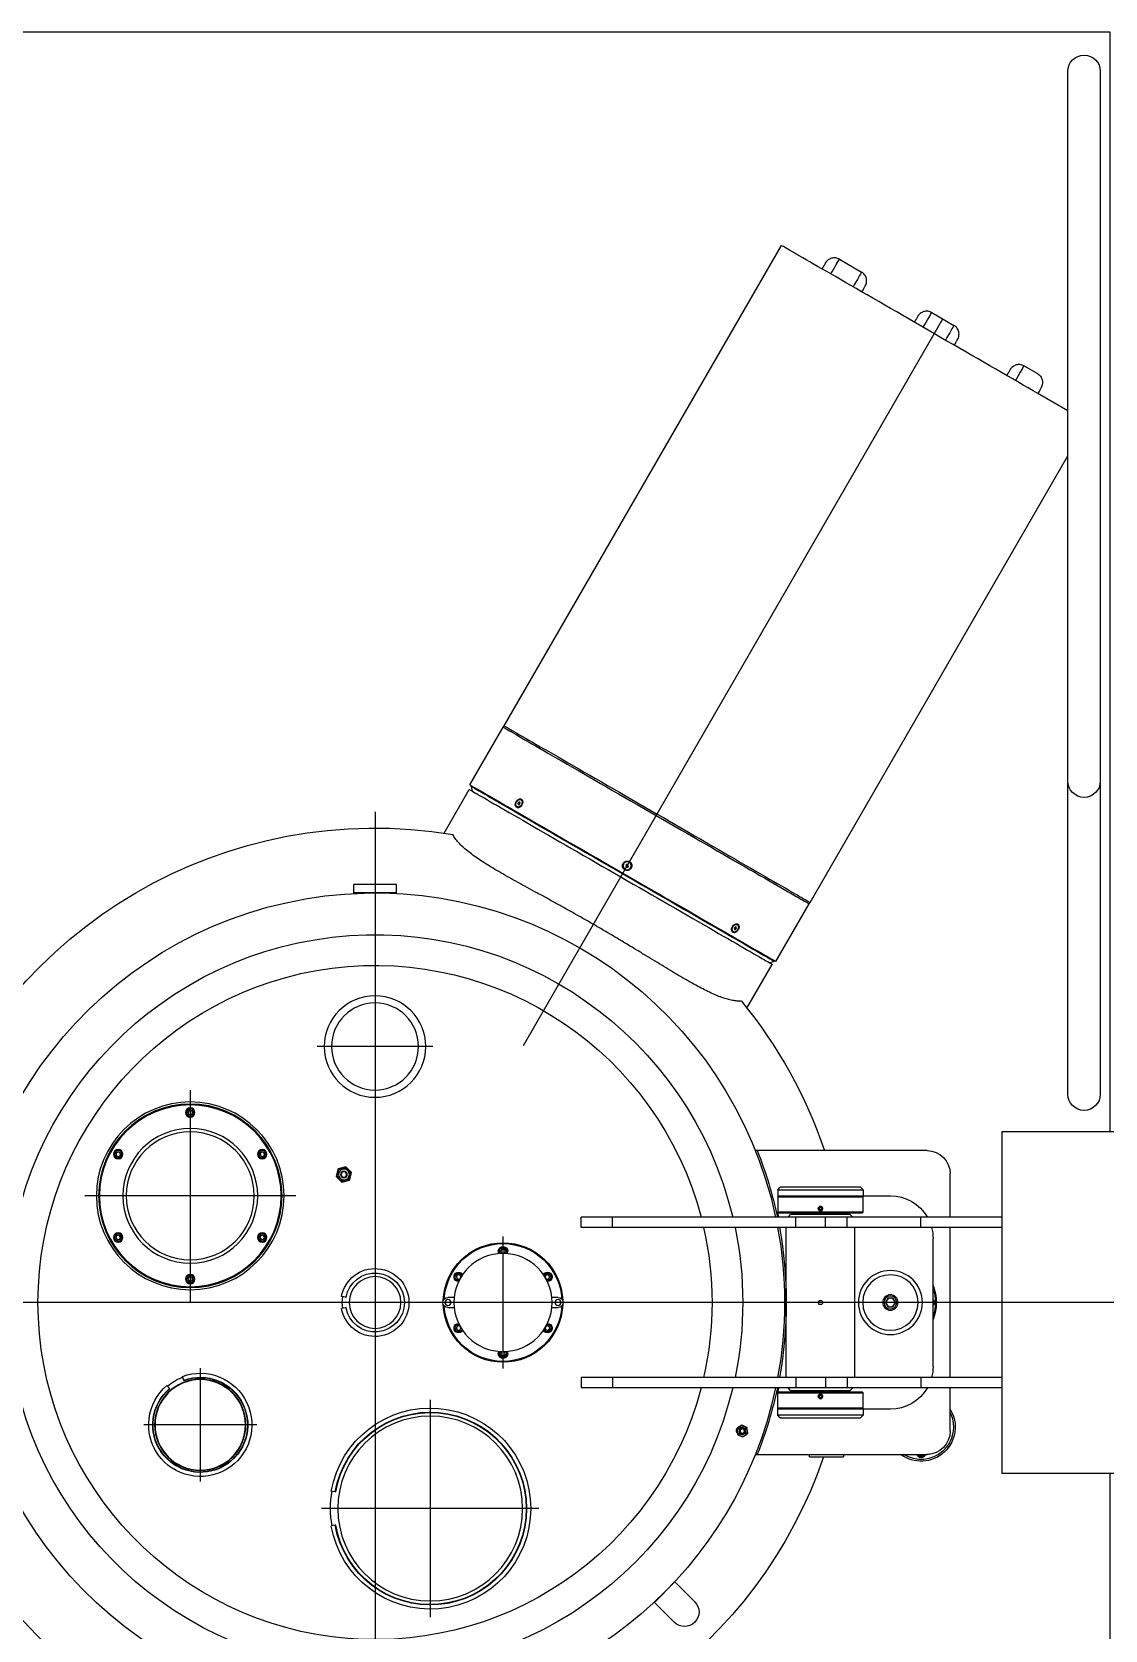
# Model space of a CAD drawing. Header units: millimetres. Extents: x -62354 to 129108, y -71259 to 35407.
# Drawn here: x -26298 to -25040, y 19206 to 21078 of the extents above; entities that cross this region are included whole.
import ezdxf

# ---------------------------------------------------------------- set-up
doc = ezdxf.new("R2010")
doc.units = ezdxf.units.MM
doc.header["$MEASUREMENT"] = 0
doc.layers.add('1st FL Layout xrf$0$CR-Machine', color=7, linetype='Continuous', transparency=0.5)

# ---------------------------------------------------------------- blocks, each defined once
blk = doc.blocks.new('1st FL Layout xrf$0$kjdfhkjhwiuer2343434243')
at = {"color": 253}
for p, q in [((-1489, 2254.5), (-1489, 710)), ((-1187.7, 1462.9), (-336.3, 1954.5)), ((-1730.5, 1481), (-1730.5, 1226.4)), ((-1566.4, 1439), (-1411.6, 1439)), ((-1603.2, 1353.7), (-1857.7, 1353.7)), ((-1189, 1356.9), (-1189, 1221.1)), ((-914, 1289), (-2617.9, 1289)), ((-1364, 1196.2), (-1364, 948.8)), ((-1632.4, 1150.5), (-1632.4, 1017.9)), ((-1566.1, 1084.2), (-1698.7, 1084.2)), ((-1240.3, 1072.5), (-1487.7, 1072.5))]:
    blk.add_line(p, q, dxfattribs=at)
for p, q in [((-1020.1, 1798.8), (-496.6, 2101)), ((-391.4, 2049.7), (-400.4, 2065.3)), ((-1589, 2023.5), (-1589, 1530.5)), ((-1577, 2023.5), (-1577, 1530.5)), ((-1401, 2023.5), (-1401, 1530.5)), ((-1389, 2023.5), (-1389, 1530.5)), ((-328.9, 1941.5), (-343.9, 1967.5)), ((-1640, 1963), (-1589, 1963)), ((-1577, 1963), (-1401, 1963)), ((-1489, 1963), (-1401, 1963.1)), ((-1389, 1963), (-1338, 1963)), ((-1668.5, 1930.3), (-1667, 1931.2)), ((-1668.5, 1927.5), (-1668.5, 1930.3)), ((-1667.2, 1931.1), (-1667, 1931.2)), ((-1667, 1734.8), (-1667, 1936)), ((-1667, 1892.9), (-1667, 1935.8)), ((-1667, 1935.8), (-1667, 1935.8)), ((-1564, 1943), (-1414, 1943)), ((-1311, 1936), (-1311, 1734.8)), ((-1667, 1926.6), (-1668.5, 1927.5)), ((-1667, 1926.6), (-1667.2, 1926.7)), ((-1577, 1928.8), (-1589, 1928.8)), ((-1401, 1928.8), (-1389, 1928.8)), ((-1614, 1893), (-1614, 1761)), ((-1364, 1761), (-1364, 1893)), ((-1311, 1893.1), (-1310.8, 1744.7)), ((-1621, 1861), (-1624, 1858)), ((-1624, 1764), (-1624, 1858)), ((-1614, 1861), (-1621, 1861)), ((-1621, 1861), (-1621, 1761)), ((-1614, 1860), (-1613, 1861)), ((-1613, 1861), (-1613, 1761)), ((-1613, 1861), (-1595, 1861)), ((-1595, 1761), (-1595, 1861)), ((-1595, 1861), (-1594, 1860)), ((-1594, 1860), (-1594, 1762)), ((-1384, 1860), (-1383, 1861)), ((-1384, 1762), (-1384, 1860)), ((-1383, 1861), (-1383, 1761)), ((-1383, 1861), (-1365, 1861)), ((-1365, 1761), (-1365, 1861)), ((-1365, 1861), (-1364, 1860)), ((-1357, 1861), (-1364, 1861)), ((-1354, 1858), (-1357, 1861)), ((-1357, 1761), (-1357, 1861)), ((-1354, 1858), (-1354, 1764)), ((-266.4, 1833.2), (-281.4, 1859.2)), ((-1667, 1838), (-1670, 1838)), ((-1670, 1798), (-1670, 1838)), ((-1593, 1841), (-1594, 1841)), ((-1592, 1840), (-1593, 1841)), ((-1593, 1781), (-1593, 1841)), ((-1589, 1849), (-1592, 1846)), ((-1592, 1776), (-1592, 1846)), ((-1577, 1842.2), (-1589, 1842.2)), ((-1401, 1851), (-1577, 1851)), ((-1401, 1842.2), (-1389, 1842.2)), ((-1386, 1846), (-1389, 1849)), ((-1386, 1846), (-1386, 1776)), ((-1385, 1841), (-1386, 1840)), ((-1384, 1841), (-1385, 1841)), ((-1385, 1841), (-1385, 1781)), ((-1577, 1816.8), (-1589, 1816.8)), ((-1401, 1816.8), (-1389, 1816.8)), ((-1670, 1798), (-1667, 1798)), ((-1599, 1812.7), (-1600.5, 1811.9)), ((-1600.5, 1811.9), (-1600.5, 1810.1)), ((-1600.5, 1810.1), (-1599, 1809.3)), ((-1597.5, 1811.9), (-1599, 1812.7)), ((-1599, 1809.3), (-1597.5, 1810.1)), ((-1597.5, 1810.1), (-1597.5, 1811.9)), ((-1379, 1812.7), (-1380.5, 1811.9)), ((-1380.5, 1811.9), (-1380.5, 1810.1)), ((-1380.5, 1810.1), (-1379, 1809.3)), ((-1377.5, 1811.9), (-1379, 1812.7)), ((-1379, 1809.3), (-1377.5, 1810.1)), ((-1377.5, 1810.1), (-1377.5, 1811.9)), ((-1021.8, 1797.8), (-1020.1, 1798.8)), ((-1594, 1781), (-1593, 1781)), ((-1593, 1781), (-1592, 1782)), ((-1577, 1782.1), (-1589, 1782.1)), ((-1401, 1782.1), (-1389, 1782.1)), ((-1386, 1782), (-1385, 1781)), ((-1385, 1781), (-1384, 1781)), ((-1089.3, 1758.8), (-1021.8, 1797.8)), ((-1624, 1764), (-1621, 1761)), ((-1621, 1761), (-1593, 1761)), ((-1614, 1762), (-1613, 1761)), ((-1595, 1761), (-1594, 1762)), ((-1589, 1761.9), (-1593, 1761)), ((-1592, 1776), (-1589, 1773)), ((-1577, 1771), (-1401, 1771)), ((-1389, 1773), (-1386, 1776)), ((-1385, 1761), (-1389, 1761.9)), ((-1357, 1761), (-1385, 1761)), ((-1384, 1762), (-1383, 1761)), ((-1365, 1761), (-1364, 1762)), ((-1357, 1761), (-1354, 1764)), ((-813.1, 1440.2), (-250.1, 1765.2)), ((-1310.8, 1744.7), (-1311, 1744.7)), ((-1143.9, 1724.9), (-1092.7, 1754.5)), ((-1090.7, 1751.1), (-1089.2, 1756.5)), ((-1089.2, 1756.5), (-1088.3, 1757)), ((-1136, 1718.6), (-1135.8, 1718.4)), ((-1054.4, 1708.9), (-1054.1, 1708.4)), ((-1051.8, 1711.6), (-1050.3, 1712.6)), ((-1051.8, 1710.3), (-1051.8, 1711.6)), ((-1051.1, 1710.4), (-1051.8, 1711.6)), ((-1050.4, 1709.9), (-1051.8, 1710.3)), ((-1051.1, 1710.4), (-1050.4, 1710.9)), ((-1051.1, 1710.1), (-1051.1, 1710.4)), ((-1050.4, 1710.9), (-1049.7, 1711.4)), ((-1049, 1710.9), (-1050.4, 1709.9)), ((-1050.3, 1712.6), (-1048.9, 1712.2)), ((-1049.7, 1711.4), (-1050.3, 1712.6)), ((-1049.7, 1711.4), (-1049, 1711.2)), ((-1048.9, 1712.2), (-1049, 1710.9)), ((-1049, 1711.2), (-1049, 1711.2)), ((-1046, 1713.1), (-1046.3, 1713.6)), ((-1816.4, 1640.4), (-1839.7, 1663.8)), ((-1863.8, 1639.7), (-1840.4, 1616.4)), ((-1840.4, 1616.4), (-1816.4, 1640.4)), ((-978.7, 1585.4), (-977.2, 1586.2)), ((-978.7, 1583.6), (-978.7, 1585.4)), ((-977.2, 1582.8), (-978.7, 1583.6)), ((-977.2, 1586.2), (-975.7, 1585.4)), ((-975.7, 1583.6), (-977.2, 1582.8)), ((-975.7, 1585.4), (-975.7, 1583.6)), ((-1577, 1567.5), (-1589, 1567.5)), ((-1401, 1567.5), (-1389, 1567.5)), ((-1577, 1530.5), (-1589, 1530.5)), ((-1401, 1530.5), (-1389, 1530.5)), ((-1495, 1496.2), (-1495, 1503.5)), ((-1483, 1503.5), (-1483, 1496.2)), ((-900.5, 1461), (-900.2, 1460.6)), ((-908.4, 1455.9), (-908.1, 1455.4)), ((-905.4, 1458.1), (-904, 1459.1)), ((-905.4, 1456.8), (-905.4, 1458.1)), ((-905.4, 1457.8), (-905.4, 1457.8)), ((-904.7, 1457.6), (-905.4, 1457.8)), ((-904, 1456.4), (-905.4, 1456.8)), ((-904, 1458.1), (-904.7, 1457.6)), ((-904.7, 1457.6), (-904, 1456.4)), ((-904, 1459.1), (-902.6, 1458.7)), ((-903.3, 1458.6), (-904, 1458.1)), ((-902.6, 1457.4), (-904, 1456.4)), ((-903.3, 1458.9), (-903.3, 1458.6)), ((-903.3, 1458.6), (-902.6, 1457.4)), ((-902.6, 1458.7), (-902.6, 1457.4)), ((-899.9, 1460.1), (-900.2, 1460.6)), ((-882.3, 1400.2), (-814.8, 1439.2)), ((-814.8, 1439.2), (-813.1, 1440.2)), ((-938.9, 1369.9), (-887.7, 1399.5)), ((-884.2, 1401.5), (-889.7, 1402.9)), ((-884.2, 1401.5), (-883.3, 1402)), ((-1495, 1374.5), (-1495, 1381.8)), ((-1493, 1381.6), (-1493, 1381.5)), ((-1485, 1381.5), (-1485, 1381.6)), ((-1483, 1381.8), (-1483, 1374.5)), ((-1009.7, 1314), (-999, 1314)), ((-1009, 1314), (-1009, 1264)), ((-999, 1314), (-999, 1264)), ((-1330.1, 1254.8), (-1332.5, 1245.9)), ((-1009.7, 1264), (-999, 1264)), ((-1341.5, 1243.6), (-1347.9, 1250.2)), ((-1332.5, 1245.9), (-1341.5, 1243.6)), ((-1341.5, 1243.6), (-1341.1, 1244.7)), ((-1341.1, 1244.7), (-1333.3, 1246.7)), ((-1333.3, 1246.7), (-1331.2, 1254.5)), ((-1333.3, 1246.7), (-1332.5, 1245.9))]:
    blk.add_line(p, q)
for points in [[(-1289, 2242.5), (-1289, 2023.5), (-1689, 2023.5), (-1689, 2242.5)], [(-1494, 1890.1), (-1494, 1895.9), (-1489, 1898.8), (-1484, 1895.9), (-1484, 1890.1), (-1489, 1887.2)], [(-1336.9, 1260.3), (-1331.2, 1254.5), (-1330.1, 1254.8), (-1336.5, 1261.4)], [(-1415.3, 1158.3), (-1412.8, 1159.8), (-1410.3, 1158.4), (-1410.2, 1155.5), (-1412.7, 1154), (-1415.2, 1155.4)], [(-1316.9, 1154.6), (-1318.1, 1157.2), (-1316.4, 1159.6), (-1313.6, 1159.3), (-1312.4, 1156.6), (-1314.1, 1154.3)], [(-1463.3, 1070.3), (-1464.3, 1073), (-1462.5, 1075.2), (-1459.7, 1074.7), (-1458.7, 1072), (-1460.5, 1069.8)], [(-1269.3, 1073.2), (-1267.2, 1075.3), (-1264.5, 1074.5), (-1263.7, 1071.7), (-1265.8, 1069.7), (-1268.5, 1070.5)], [(-1410.6, 986.2), (-1413.3, 985.2), (-1415.5, 987.1), (-1414.9, 989.9), (-1412.2, 990.9), (-1410, 989)], [(-1316.9, 985.7), (-1318.1, 988.3), (-1316.4, 990.7), (-1313.6, 990.4), (-1312.4, 987.8), (-1314.1, 985.4)]]:
    blk.add_lwpolyline(points, close=True)
for points in [[(-1689, 2150), (-2010, 2150), (-2010, 0), (0, 0), (0, 2150), (-1289, 2150)], [(-444, 2101), (-423.7, 2065.9), (-420.5, 2060.4), (-417.2, 2054.6), (-413.8, 2048.7), (-410.2, 2042.5), (-406.6, 2036.3), (-402.9, 2029.8), (-399.1, 2023.2), (-395.2, 2016.5), (-391.3, 2009.7), (-387.2, 2002.7), (-383.2, 1995.7), (-379, 1988.5), (-374.9, 1981.3), (-370.7, 1974), (-366.4, 1966.7), (-362.2, 1959.3), (-357.9, 1951.9), (-353.6, 1944.5), (-349.4, 1937.1), (-345.1, 1929.7), (-340.8, 1922.3), (-336.6, 1915), (-332.4, 1907.7), (-328.2, 1900.5), (-324.1, 1893.3), (-320, 1886.3), (-316, 1879.3), (-312.1, 1872.5), (-308.2, 1865.8), (-304.4, 1859.2), (-300.7, 1852.7), (-297, 1846.5), (-293.5, 1840.3), (-290.1, 1834.4), (-286.7, 1828.6), (-283.5, 1823.1), (-280.5, 1817.7), (-277.5, 1812.6), (-274.7, 1807.7), (-272, 1803), (-269.4, 1798.6), (-267, 1794.4), (-264.7, 1790.5), (-262.6, 1786.8), (-260.7, 1783.4), (-258.9, 1780.3), (-257.2, 1777.5), (-255.7, 1774.9), (-254.4, 1772.7), (-253.3, 1770.7), (-252.3, 1769), (-251.6, 1767.7), (-250.9, 1766.6), (-250.5, 1765.8), (-250.2, 1765.4), (-250.1, 1765.2)], [(-417, 2069.6), (-417.6, 2069.2), (-420.5, 2067.6), (-423.6, 2065.7)], [(-408.6, 2039.8), (-405.5, 2041.6), (-402.6, 2043.3), (-400, 2044.8), (-397.6, 2046.1), (-395.5, 2047.3), (-393.8, 2048.3), (-392.4, 2049.1), (-391.4, 2049.7)], [(-396, 2033.2), (-396.5, 2032.9), (-397.1, 2032.5), (-397.9, 2032.1), (-398.6, 2031.7), (-399.5, 2031.2), (-400.5, 2030.6), (-401.5, 2030), (-402.6, 2029.4)], [(-367.1, 1967.9), (-366, 1968.5), (-365, 1969.1), (-364, 1969.7), (-363.1, 1970.2), (-362.4, 1970.6), (-361.6, 1971.1), (-361, 1971.4), (-360.5, 1971.7)], [(-343.9, 1967.5), (-344.9, 1966.9), (-346.3, 1966.1), (-348, 1965.1), (-350.1, 1963.9), (-352.5, 1962.5), (-355.1, 1961), (-358, 1959.3), (-361.1, 1957.5)], [(-1389, 1963.1), (-1338.1, 1963.2), (-1338.1, 1963)], [(-1491, 1943), (-1490.3, 1943.3), (-1489, 1943.5)], [(-1489, 1943.5), (-1487.7, 1943.3), (-1487, 1943)], [(-346.1, 1931.5), (-343, 1933.3), (-340.1, 1935), (-337.5, 1936.5), (-335.1, 1937.9), (-333, 1939.1), (-331.3, 1940.1), (-329.9, 1940.9), (-328.9, 1941.5)], [(-333.5, 1925), (-334, 1924.7), (-334.6, 1924.3), (-335.4, 1923.9), (-336.1, 1923.4), (-337, 1922.9), (-338, 1922.4), (-339, 1921.8), (-340.1, 1921.1)], [(-304.6, 1859.6), (-303.5, 1860.3), (-302.5, 1860.9), (-301.5, 1861.4), (-300.6, 1861.9), (-299.9, 1862.4), (-299.1, 1862.8), (-298.5, 1863.2), (-298, 1863.5)], [(-281.4, 1859.2), (-282.4, 1858.6), (-283.8, 1857.8), (-285.5, 1856.8), (-287.6, 1855.6), (-290, 1854.3), (-292.6, 1852.7), (-295.5, 1851.1), (-298.6, 1849.2)], [(-283.6, 1823.3), (-280.5, 1825.1), (-277.6, 1826.7), (-275, 1828.3), (-272.6, 1829.6), (-270.5, 1830.8), (-268.8, 1831.8), (-267.4, 1832.6), (-266.4, 1833.2)], [(-271, 1816.7), (-271.5, 1816.4), (-272.1, 1816), (-272.9, 1815.6), (-273.6, 1815.2), (-274.5, 1814.7), (-275.5, 1814.1), (-276.5, 1813.5), (-277.6, 1812.9)], [(-813.1, 1440.2), (-813.1, 1440.4), (-813.4, 1440.8), (-813.9, 1441.6), (-814.5, 1442.7), (-815.3, 1444), (-816.2, 1445.7), (-817.4, 1447.7), (-818.7, 1449.9), (-820.1, 1452.5), (-821.8, 1455.3), (-823.6, 1458.4), (-825.5, 1461.8), (-827.6, 1465.5), (-829.9, 1469.4), (-832.3, 1473.6), (-834.9, 1478), (-837.6, 1482.7), (-840.4, 1487.6), (-843.4, 1492.7), (-846.5, 1498.1), (-849.7, 1503.6), (-853, 1509.4), (-856.4, 1515.3), (-859.9, 1521.5), (-863.6, 1527.7), (-867.3, 1534.2), (-871.1, 1540.8), (-875, 1547.5), (-878.9, 1554.3), (-883, 1561.3), (-887, 1568.3), (-891.1, 1575.5), (-895.3, 1582.7), (-899.5, 1590), (-903.8, 1597.3), (-908, 1604.7), (-912.3, 1612.1), (-916.6, 1619.5), (-920.8, 1626.9), (-925.1, 1634.3), (-929.4, 1641.7), (-933.6, 1649), (-937.8, 1656.3), (-942, 1663.5), (-946.1, 1670.7), (-950.2, 1677.7), (-954.2, 1684.7), (-958.1, 1691.5), (-962, 1698.2), (-965.8, 1704.8), (-969.5, 1711.3), (-973.2, 1717.5), (-976.7, 1723.7), (-980.1, 1729.6), (-983.4, 1735.4), (-986.7, 1740.9), (-989.7, 1746.3), (-992.7, 1751.4), (-995.5, 1756.3), (-998.2, 1761), (-1000.8, 1765.4), (-1003.2, 1769.6), (-1005.5, 1773.5), (-1007.6, 1777.2), (-1009.5, 1780.6), (-1011.3, 1783.7), (-1013, 1786.5), (-1014.4, 1789.1), (-1015.8, 1791.3), (-1016.9, 1793.3), (-1017.9, 1795), (-1018.6, 1796.3), (-1019.3, 1797.4), (-1019.7, 1798.2), (-1020, 1798.6), (-1020.1, 1798.8)], [(-814.8, 1439.2), (-814.9, 1439.4), (-815.1, 1439.8), (-815.6, 1440.6), (-816.2, 1441.7), (-817, 1443), (-818, 1444.7), (-819.1, 1446.7), (-820.4, 1448.9), (-821.9, 1451.5), (-823.5, 1454.3), (-825.3, 1457.4), (-827.3, 1460.8), (-829.4, 1464.5), (-831.6, 1468.4), (-834.1, 1472.6), (-836.6, 1477), (-839.3, 1481.7), (-842.1, 1486.6), (-845.1, 1491.7), (-848.2, 1497.1), (-851.4, 1502.6), (-854.7, 1508.4), (-858.1, 1514.3), (-861.7, 1520.5), (-865.3, 1526.7), (-869, 1533.2), (-872.8, 1539.8), (-876.7, 1546.5), (-880.7, 1553.3), (-884.7, 1560.3), (-888.8, 1567.3), (-892.9, 1574.5), (-897, 1581.7), (-901.3, 1589), (-905.5, 1596.3), (-909.7, 1603.7), (-914, 1611.1), (-918.3, 1618.5), (-922.6, 1625.9), (-926.8, 1633.3), (-931.1, 1640.7), (-935.3, 1648), (-939.5, 1655.3), (-943.7, 1662.5), (-947.8, 1669.7), (-951.9, 1676.7), (-955.9, 1683.7), (-959.9, 1690.5), (-963.7, 1697.2), (-967.5, 1703.8), (-971.3, 1710.3), (-974.9, 1716.5), (-978.4, 1722.7), (-981.9, 1728.6), (-985.2, 1734.4), (-988.4, 1739.9), (-991.5, 1745.3), (-994.4, 1750.4), (-997.3, 1755.3), (-1000, 1760), (-1002.5, 1764.4), (-1004.9, 1768.6), (-1007.2, 1772.5), (-1009.3, 1776.2), (-1011.3, 1779.6), (-1013.1, 1782.7), (-1014.7, 1785.5), (-1016.2, 1788.1), (-1017.5, 1790.3), (-1018.6, 1792.3), (-1019.6, 1794), (-1020.4, 1795.3), (-1021, 1796.4), (-1021.4, 1797.2), (-1021.7, 1797.6), (-1021.8, 1797.8)], [(-887.7, 1399.5), (-887.8, 1399.6), (-888, 1400.1), (-888.5, 1400.8), (-889.1, 1401.9), (-889.9, 1403.2), (-890.8, 1404.9), (-891.9, 1406.8), (-893.2, 1409.1), (-894.7, 1411.6), (-896.3, 1414.4), (-898.1, 1417.5), (-900, 1420.9), (-902.1, 1424.5), (-904.4, 1428.4), (-906.7, 1432.5), (-909.3, 1436.9), (-912, 1441.5), (-914.8, 1446.4), (-917.7, 1451.5), (-920.7, 1456.8), (-923.9, 1462.3), (-927.2, 1468), (-930.6, 1473.8), (-934.1, 1479.9), (-937.7, 1486.1), (-941.4, 1492.5), (-945.2, 1499), (-949, 1505.7), (-952.9, 1512.5), (-956.9, 1519.4), (-960.9, 1526.3), (-965, 1533.4), (-969.1, 1540.6), (-973.3, 1547.8), (-977.5, 1555), (-981.7, 1562.3), (-985.9, 1569.7), (-990.2, 1577), (-994.4, 1584.3), (-998.6, 1591.7), (-1002.8, 1599), (-1007, 1606.2), (-1011.2, 1613.4), (-1015.3, 1620.6), (-1019.4, 1627.7), (-1023.5, 1634.6), (-1027.4, 1641.5), (-1031.3, 1648.3), (-1035.2, 1655), (-1039, 1661.5), (-1042.6, 1667.9), (-1046.2, 1674.1), (-1049.7, 1680.2), (-1053.1, 1686), (-1056.4, 1691.7), (-1059.6, 1697.2), (-1062.6, 1702.5), (-1065.6, 1707.6), (-1068.4, 1712.5), (-1071.1, 1717.1), (-1073.6, 1721.5), (-1076, 1725.6), (-1078.2, 1729.5), (-1080.3, 1733.1), (-1082.3, 1736.5), (-1084, 1739.6), (-1085.7, 1742.4), (-1087.1, 1744.9), (-1088.4, 1747.2), (-1089.5, 1749.1), (-1090.5, 1750.8), (-1091.3, 1752.1), (-1091.9, 1753.2), (-1092.3, 1753.9), (-1092.6, 1754.4), (-1092.7, 1754.5)], [(-882.3, 1400.2), (-882.4, 1400.4), (-882.7, 1400.8), (-883.1, 1401.6), (-883.8, 1402.7), (-884.5, 1404), (-885.5, 1405.7), (-886.6, 1407.7), (-887.9, 1409.9), (-889.4, 1412.5), (-891.1, 1415.3), (-892.9, 1418.4), (-894.8, 1421.8), (-896.9, 1425.5), (-899.2, 1429.4), (-901.6, 1433.6), (-904.2, 1438), (-906.9, 1442.7), (-909.7, 1447.6), (-912.7, 1452.7), (-915.7, 1458.1), (-918.9, 1463.6), (-922.3, 1469.4), (-925.7, 1475.3), (-929.2, 1481.5), (-932.9, 1487.7), (-936.6, 1494.2), (-940.4, 1500.8), (-944.3, 1507.5), (-948.2, 1514.3), (-952.2, 1521.3), (-956.3, 1528.3), (-960.4, 1535.5), (-964.6, 1542.7), (-968.8, 1550), (-973, 1557.3), (-977.3, 1564.7), (-981.6, 1572.1), (-985.8, 1579.5), (-990.1, 1586.9), (-994.4, 1594.3), (-998.6, 1601.7), (-1002.9, 1609), (-1007.1, 1616.3), (-1011.2, 1623.5), (-1015.4, 1630.7), (-1019.4, 1637.7), (-1023.5, 1644.7), (-1027.4, 1651.5), (-1031.3, 1658.2), (-1035.1, 1664.8), (-1038.8, 1671.3), (-1042.4, 1677.5), (-1046, 1683.7), (-1049.4, 1689.6), (-1052.7, 1695.4), (-1055.9, 1700.9), (-1059, 1706.3), (-1062, 1711.4), (-1064.8, 1716.3), (-1067.5, 1721), (-1070.1, 1725.4), (-1072.5, 1729.6), (-1074.8, 1733.5), (-1076.9, 1737.2), (-1078.8, 1740.6), (-1080.6, 1743.7), (-1082.3, 1746.5), (-1083.7, 1749.1), (-1085, 1751.3), (-1086.2, 1753.3), (-1087.1, 1755), (-1087.9, 1756.3), (-1088.5, 1757.4), (-1089, 1758.2), (-1089.3, 1758.6), (-1089.3, 1758.8)], [(-1089.2, 1756.5), (-1089.1, 1756.4), (-1088.9, 1755.9), (-1088.4, 1755.2), (-1087.8, 1754.1), (-1087, 1752.8), (-1086.1, 1751.1), (-1084.9, 1749.2), (-1083.7, 1746.9), (-1082.2, 1744.4), (-1080.6, 1741.6), (-1078.8, 1738.5), (-1076.9, 1735.1), (-1074.8, 1731.5), (-1072.5, 1727.6), (-1070.1, 1723.5), (-1067.6, 1719.1), (-1064.9, 1714.5), (-1062.1, 1709.6), (-1059.2, 1704.5), (-1056.1, 1699.2), (-1053, 1693.7), (-1049.7, 1688), (-1046.3, 1682.2), (-1042.8, 1676.1), (-1039.2, 1669.9), (-1035.5, 1663.5), (-1031.7, 1657), (-1027.9, 1650.3), (-1024, 1643.5), (-1020, 1636.6), (-1016, 1629.7), (-1011.9, 1622.6), (-1007.7, 1615.4), (-1003.6, 1608.2), (-999.4, 1601), (-995.2, 1593.7), (-990.9, 1586.3), (-986.7, 1579), (-982.5, 1571.7), (-978.2, 1564.3), (-974, 1557), (-969.8, 1549.8), (-965.7, 1542.6), (-961.5, 1535.4), (-957.5, 1528.3), (-953.4, 1521.4), (-949.4, 1514.5), (-945.5, 1507.7), (-941.7, 1501), (-937.9, 1494.5), (-934.2, 1488.1), (-930.6, 1481.9), (-927.1, 1475.8), (-923.7, 1470), (-920.5, 1464.3), (-917.3, 1458.8), (-914.2, 1453.5), (-911.3, 1448.4), (-908.5, 1443.5), (-905.8, 1438.9), (-903.3, 1434.5), (-900.9, 1430.4), (-898.7, 1426.5), (-896.6, 1422.9), (-894.6, 1419.5), (-892.8, 1416.4), (-891.2, 1413.6), (-889.8, 1411.1), (-888.5, 1408.8), (-887.3, 1406.9), (-886.4, 1405.2), (-885.6, 1403.9), (-885, 1402.8), (-884.6, 1402.1), (-884.3, 1401.6), (-884.2, 1401.5)], [(-1636.4, 1713.4), (-1635.3, 1714.2), (-1635.2, 1714.3)], [(-1054.2, 1708.6), (-1053.5, 1708), (-1052.4, 1707.6), (-1051.3, 1707.5), (-1050, 1707.8), (-1048.8, 1708.3), (-1047.7, 1709.1), (-1046.8, 1710), (-1046.2, 1711.1), (-1046, 1712.1), (-1046.1, 1713.1), (-1046.5, 1713.9), (-1047.3, 1714.6), (-1048.3, 1714.9), (-1049.5, 1715), (-1050.7, 1714.7), (-1051.9, 1714.2), (-1053, 1713.4), (-1053.9, 1712.5), (-1054.5, 1711.5), (-1054.8, 1710.4), (-1054.7, 1709.4), (-1054.2, 1708.6)], [(-1518.6, 1488.3), (-1520.9, 1488.8), (-1521.8, 1491.5), (-1519.9, 1493.7), (-1517.1, 1493.1), (-1516.2, 1490.4), (-1517.4, 1489)], [(-1460.4, 1488.9), (-1461.6, 1489.8), (-1461.4, 1492.6), (-1458.7, 1493.8), (-1456.4, 1492.2), (-1456.6, 1489.3), (-1459.2, 1488.1)], [(-907.8, 1455.1), (-907.1, 1454.4), (-906.1, 1454.1), (-904.9, 1454), (-903.6, 1454.3), (-902.4, 1454.8), (-901.3, 1455.6), (-900.4, 1456.5), (-899.8, 1457.5), (-899.6, 1458.6), (-899.7, 1459.6), (-900.1, 1460.4), (-900.9, 1461), (-901.9, 1461.4), (-903.1, 1461.5), (-904.3, 1461.2), (-905.6, 1460.7), (-906.7, 1459.9), (-907.5, 1459), (-908.1, 1457.9), (-908.4, 1456.9), (-908.3, 1455.9), (-907.8, 1455.1)], [(-1546.5, 1438), (-1548.2, 1436.2), (-1551, 1436.9), (-1551.8, 1439.7), (-1549.8, 1441.8), (-1547, 1441.1), (-1546.5, 1439.3)], [(-1549, 1433.5), (-1547.6, 1433.7), (-1546.3, 1434.2)], [(-1431.7, 1434.2), (-1430.4, 1433.7), (-1429, 1433.5)], [(-1431.5, 1440), (-1429.7, 1441.8), (-1426.9, 1441), (-1426.2, 1438.2), (-1428.3, 1436.2), (-1431.1, 1437), (-1431.5, 1438.7)], [(-1520.6, 1391), (-1521.3, 1390.6), (-1522.2, 1389.8)], [(-1517.5, 1389.1), (-1516.3, 1388), (-1516.8, 1385.2), (-1519.5, 1384.2), (-1521.7, 1386.1), (-1521.2, 1388.9), (-1518.7, 1389.8)], [(-1459.6, 1389.6), (-1457.3, 1389.4), (-1456.1, 1386.7), (-1457.8, 1384.4), (-1460.7, 1384.7), (-1461.9, 1387.3), (-1460.7, 1388.9)], [(-1495, 1255), (-1495.1, 1254.5), (-1495.9, 1249.9)], [(-1483, 1255), (-1482.9, 1254.5), (-1482.1, 1249.9)], [(-1346.8, 1250.5), (-1347.9, 1250.2), (-1345.5, 1259.1), (-1336.5, 1261.4)], [(-1344.7, 1258.3), (-1346.8, 1250.5), (-1341.1, 1244.7)], [(-1345.5, 1259.1), (-1344.7, 1258.3), (-1336.9, 1260.3)], [(-1336.2, 1258.2), (-1334.8, 1258), (-1334.3, 1256.9)], [(-1750, 1242.9), (-1750.1, 1242.4), (-1750.9, 1237.7)], [(-1710.9, 1242.9), (-1710.9, 1242.4), (-1710, 1237.7)], [(-1482.3, 1250.8), (-1485.3, 1250.4), (-1489, 1250.3), (-1492.7, 1250.4), (-1495.7, 1250.8)], [(-1345.2, 1251.8), (-1345.9, 1253.3), (-1345, 1254.4)], [(-1335.4, 1247.3), (-1336.3, 1246.1), (-1337.9, 1246.3)], [(-1332.8, 1253.1), (-1332.1, 1251.7), (-1333.1, 1250.4)], [(-1580.6, 1065), (-1580.1, 1064.9), (-1575.7, 1063.2)], [(-1590.3, 1048.5), (-1589.9, 1048.1), (-1586.3, 1045.1)]]:
    blk.add_lwpolyline(points)
blk.add_lwpolyline([(-46.1, 2139), (-1244.8, 2139, 1), (-1244.8, 2101), (-46.1, 2101, 1)], format="xyb", close=True)
blk.add_lwpolyline([(-1522.8, 1390.3), (-1521.8, 1391.2), (-1521.3, 1391.5)], dxfattribs=at)
for centre, radius in [((-1489, 1893), 37.5), ((-1489, 1893), 5), ((-1599, 1811), 2.7), ((-1599, 1811), 1.5), ((-1379, 1811), 2.7), ((-1379, 1811), 1.5), ((-1639.7, 1719.4), 5.96), ((-1639.7, 1719.4), 4.06), ((-1639.7, 1719.4), 3.69), ((-1639.7, 1719.4), 2.7), ((-1639.7, 1719.4), 2.5), ((-977.2, 1584.5), 4.72), ((-977.2, 1584.5), 1.5), ((-1489, 1439), 57.5), ((-1519, 1491), 2.5), ((-1459, 1491), 2.5), ((-1730.5, 1353.7), 108.3), ((-1549, 1439), 2.5), ((-1429, 1439), 2.5), ((-1519, 1387), 2.5), ((-1459, 1387), 2.5), ((-1489, 1374.5), 3.5), ((-1189, 1289), 51), ((-1339, 1252.5), 6.4), ((-1339, 1252.5), 4), ((-1339, 1252.5), 3.2), ((-1364, 1072.5), 110), ((-1412.7, 1156.9), 5.5), ((-1412.7, 1156.9), 5), ((-1412.7, 1156.9), 4.25), ((-1315.2, 1156.9), 5.5), ((-1315.2, 1156.9), 5), ((-1315.2, 1156.9), 4.25), ((-1364, 1072.5), 79), ((-1364, 1072.5), 75), ((-1412.7, 1156.9), 2.5), ((-1315.2, 1156.9), 2.5), ((-1461.5, 1072.5), 5.5), ((-1461.5, 1072.5), 5), ((-1461.5, 1072.5), 4.25), ((-1461.5, 1072.5), 2.5), ((-1266.5, 1072.5), 5.5), ((-1266.5, 1072.5), 5), ((-1266.5, 1072.5), 4.25), ((-1266.5, 1072.5), 2.5), ((-1412.7, 988.1), 5.5), ((-1412.7, 988.1), 5), ((-1315.2, 988.1), 5.5), ((-1315.2, 988.1), 5), ((-1412.7, 988.1), 4.25), ((-1412.7, 988.1), 2.5), ((-1315.2, 988.1), 4.25), ((-1315.2, 988.1), 2.5)]:
    blk.add_circle(centre, radius)
for centre, radius in [((-1489, 1893), 32.5), ((-1489, 1893), 9), ((-1489, 1893), 7.5), ((-1489, 1503.5), 3.5), ((-1189, 1289), 59.5), ((-1489, 1289), 30.3), ((-1364, 1072.5), 107.5), ((-1364, 1072.5), 106.5), ((-1632.4, 1084.2), 53.5), ((-1632.4, 1084.2), 53)]:
    blk.add_circle(centre, radius, dxfattribs=at)
for centre, radius, start, end in [((-878, 2120), 19, 90, 270), ((-1635, 1929), 40, 58.2117, 216.8699), ((-1635, 1929), 38, 63.4746, 212.6369), ((-1640, 1936), 27, 90, 180), ((-1338, 1936), 27, 0, 90), ((-1666, 1928.9), 5, 101.539, 258.461), ((-1666, 1928.9), 4.25, 103.6114, 256.3886), ((-1666, 1928.9), 2.5, 120, 240), ((-1640, 1935.8), 27, 163.9448, 180.0664), ((-1564, 1893), 50, 120, 180), ((-1564, 1893), 50, 90, 105.0701), ((-1489, 1893), 53.8, 68.4711, 111.5289), ((-1489, 1893), 52.8, 71.4178, 108.5822), ((-1489, 1893), 52.5, 72.2472, 107.7528), ((-1489, 1939), 5.3, 49.0006, 130.9994), ((-1414, 1893), 50, 74.9299, 90), ((-1414, 1893), 50, 0, 60), ((-1489, 1289), 556, 108.9983, 249.956), ((-1489, 1289), 556, 50.5927, 71.3284), ((-1489, 1289), 482, 101.9741, 111.6721), ((-1489, 1289), 482, 79.4804, 100.5196), ((-1489, 1289), 480, 79.436, 100.564), ((-1489, 1289), 482, 68.3279, 78.0259), ((-1489, 1289), 431, 103.4159, 76.584), ((-1639, 1717.5), 5, 233.8078, 294.0166), ((-1639.7, 1719.4), 6.8, 267.409, 290.1751), ((-1639, 1717.5), 5, 296.7898, 349.3083), ((-1489, 1289), 431, 78.2187, 101.7813), ((-1051.3, 1710.5), 3.55, 216.2701, 293.8113), ((-1049.4, 1709.5), 1.73, 123.5086, 159.0219), ((-1049.3, 1709.5), 1.82, 79.8579, 126.5733), ((-1049.7, 1711.7), 3.95, 301.2813, 20.0921), ((-1489, 1289), 395, 104.6649, 75.3351), ((-1851.7, 1651.7), 17, 45, 225), ((-1489, 1289), 395, 77.1273, 102.8727), ((-1489, 1439), 70, 92.0448, 267.9552), ((-1489, 1503.5), 6, 360, 180), ((-1489, 1439), 70, 272.0448, 87.9552), ((-1519, 1491), 5.5, 0.5996, 239.4004), ((-1519, 1491), 4.25, 352.3094, 247.6906), ((-1459, 1491), 5.5, 300.5996, 179.4004), ((-1459, 1491), 4.25, 292.3094, 187.6906), ((-1730.5, 1353.7), 117.8, 280, 260), ((-904.6, 1457.3), 4.02, 118.0966, 199.7827), ((-903.1, 1458.2), 3.83, 46.0388, 108.9675), ((-1549, 1439), 5.5, 60.5996, 270), ((-1549, 1439), 4.25, 52.3094, 307.6906), ((-1429, 1439), 5.5, 270, 119.4004), ((-1429, 1439), 4.25, 232.3094, 127.6906), ((-905.1, 1459.5), 1.82, 259.8576, 306.5752), ((-904.9, 1459.5), 1.73, 303.4994, 339.0309), ((-1519, 1387), 5.5, 120.5996, 359.4003), ((-1519, 1387), 4.25, 139.2548, 7.6906), ((-1459, 1387), 5.5, 180.5996, 59.4004), ((-1459, 1387), 4.25, 172.3094, 67.6906), ((-1489, 1374.5), 6, 180, 0), ((-1489, 1289), 556, 290.044, 9.4376), ((-1489, 1289), 39.8, 280, 260), ((-1489, 1289), 34.5, 280, 260), ((-1730.5, 1353.7), 116.8, 260, 280), ((-1632.4, 1084.2), 60.5, 339.6872, 319.6872), ((-1632.4, 1084.2), 55.7, 339.6872, 319.6872), ((-1632.4, 1084.2), 55.3, 339.6872, 319.6872), ((-1632.4, 1084.2), 59.5, 319.6872, 339.6872)]:
    blk.add_arc(centre, radius, start, end)
for centre, radius, start, end in [((-1489, 1289), 480, 102.0247, 177.0145), ((-1489, 1289), 480, 182.9855, 77.9753), ((-1489, 1439), 69, 93.409, 266.591), ((-1489, 1439), 69, 273.409, 86.591), ((-1519, 1491), 5, 357.91, 242.0899), ((-1459, 1491), 5, 297.91, 182.09), ((-1730.5, 1353.7), 113, 280, 260), ((-1730.5, 1353.7), 112.5, 280, 260), ((-1549, 1439), 5, 57.91, 302.09), ((-1429, 1439), 5, 237.91, 122.09), ((-1519, 1387), 5, 139.2548, 2.09), ((-1459, 1387), 5, 177.91, 62.0899)]:
    blk.add_arc(centre, radius, start, end, dxfattribs=at)
for points, knots in [([(-400.4, 2065.3), (-400.8, 2066), (-401.7, 2067.3), (-403.5, 2068.9), (-405.5, 2070.2), (-407.8, 2071), (-410.1, 2071.3), (-412.5, 2071.2), (-414.8, 2070.7), (-416.3, 2070), (-417, 2069.6)], [0, 0, 0, 0, 2.394894, 4.782969, 7.167314, 9.550395, 11.917128, 14.301794, 16.630402, 19.050837, 19.050837, 19.050837, 19.050837]), ([(-391.4, 2049.7), (-391, 2049), (-390.3, 2047.6), (-389.8, 2045.2), (-389.7, 2042.8), (-390.2, 2040.5), (-391.1, 2038.3), (-392.3, 2036.3), (-394, 2034.5), (-395.3, 2033.7), (-396, 2033.2)], [0, 0, 0, 0, 2.394894, 4.782969, 7.167314, 9.550395, 11.917128, 14.301794, 16.630402, 19.050837, 19.050837, 19.050837, 19.050837]), ([(-360.5, 1971.7), (-359.8, 1972.1), (-358.3, 1972.8), (-356, 1973.3), (-353.7, 1973.5), (-351.3, 1973.1), (-349, 1972.3), (-347, 1971.1), (-345.2, 1969.5), (-344.3, 1968.1), (-343.9, 1967.5)], [0, 0, 0, 0, 2.41486, 4.738162, 7.123584, 9.490962, 11.876445, 14.26315, 16.653555, 19.050861, 19.050861, 19.050861, 19.050861]), ([(-328.9, 1941.5), (-328.5, 1940.8), (-327.8, 1939.3), (-327.3, 1937), (-327.2, 1934.6), (-327.7, 1932.2), (-328.6, 1930), (-329.8, 1928), (-331.5, 1926.3), (-332.8, 1925.4), (-333.5, 1925)], [0, 0, 0, 0, 2.394894, 4.782969, 7.167314, 9.550395, 11.917072, 14.301763, 16.630393, 19.050828, 19.050828, 19.050828, 19.050828]), ([(-298, 1863.5), (-297.3, 1863.8), (-295.8, 1864.6), (-293.5, 1865.1), (-291.2, 1865.2), (-288.8, 1864.9), (-286.5, 1864.1), (-284.5, 1862.8), (-282.7, 1861.2), (-281.8, 1859.9), (-281.4, 1859.2)], [0, 0, 0, 0, 2.414885, 4.738187, 7.123609, 9.490992, 11.876475, 14.263194, 16.65358, 19.050885, 19.050885, 19.050885, 19.050885]), ([(-266.4, 1833.2), (-266, 1832.5), (-265.3, 1831.1), (-264.8, 1828.7), (-264.7, 1826.3), (-265.2, 1824), (-266.1, 1821.8), (-267.3, 1819.8), (-269, 1818), (-270.3, 1817.2), (-271, 1816.7)], [0, 0, 0, 0, 2.394919, 4.782981, 7.167326, 9.550447, 11.917102, 14.301768, 16.630377, 19.050828, 19.050828, 19.050828, 19.050828]), ([(-1596.5, 1811), (-1596.5, 1810.7), (-1596.6, 1810.2), (-1597, 1809.4), (-1597.6, 1808.8), (-1598.4, 1808.5), (-1599.3, 1808.5), (-1600.1, 1808.7), (-1600.8, 1809.2), (-1601.3, 1809.9), (-1601.5, 1810.7), (-1601.5, 1811.6), (-1601.1, 1812.4), (-1600.6, 1813), (-1599.8, 1813.4), (-1599, 1813.5), (-1598.1, 1813.4), (-1597.4, 1813), (-1596.8, 1812.3), (-1596.5, 1811.6), (-1596.5, 1811.2), (-1596.5, 1811)], [0, 0, 0, 0, 0.841575, 1.683099, 2.525281, 3.367919, 4.209801, 5.050957, 5.892496, 6.734952, 7.577434, 8.419001, 9.260158, 10.102037, 10.944657, 11.786871, 12.628162, 13.469451, 14.311657, 15.154289, 15.688024, 15.688024, 15.688024, 15.688024]), ([(-1489, 1808.5), (-1489.3, 1808.5), (-1489.8, 1808.6), (-1490.6, 1809), (-1491.2, 1809.6), (-1491.5, 1810.4), (-1491.5, 1811.3), (-1491.3, 1812.1), (-1490.8, 1812.8), (-1490.1, 1813.3), (-1489.3, 1813.5), (-1488.4, 1813.5), (-1487.6, 1813.1), (-1487, 1812.6), (-1486.6, 1811.8), (-1486.5, 1811), (-1486.6, 1810.1), (-1487, 1809.4), (-1487.7, 1808.8), (-1488.4, 1808.5), (-1488.8, 1808.5), (-1489, 1808.5)], [0, 0, 0, 0, 0.841143, 1.682274, 2.524402, 3.367225, 4.208928, 5.049443, 5.890594, 6.733146, 7.575742, 8.416926, 9.257437, 10.099105, 10.941898, 11.784088, 12.624836, 13.465593, 14.307771, 15.150578, 15.688028, 15.688028, 15.688028, 15.688028]), ([(-1376.5, 1811), (-1376.5, 1810.7), (-1376.6, 1810.2), (-1377, 1809.4), (-1377.6, 1808.8), (-1378.4, 1808.5), (-1379.3, 1808.5), (-1380.1, 1808.7), (-1380.8, 1809.2), (-1381.3, 1809.9), (-1381.5, 1810.7), (-1381.5, 1811.6), (-1381.1, 1812.4), (-1380.6, 1813), (-1379.8, 1813.4), (-1379, 1813.5), (-1378.1, 1813.4), (-1377.4, 1813), (-1376.8, 1812.3), (-1376.5, 1811.6), (-1376.5, 1811.2), (-1376.5, 1811)], [0, 0, 0, 0, 0.84158, 1.68309, 2.525288, 3.367906, 4.209809, 5.050965, 5.892499, 6.734959, 7.577435, 8.419, 9.260166, 10.102035, 10.944655, 11.786869, 12.62816, 13.469448, 14.311665, 15.154291, 15.688028, 15.688028, 15.688028, 15.688028]), ([(-1646.6, 1720.2), (-1646.3, 1720.7), (-1645.5, 1721.7), (-1644.1, 1723.6), (-1643.1, 1725), (-1642.4, 1725.8)], [0, 0, 0, 0, 1.854021, 3.748246, 6.999986, 6.999986, 6.999986, 6.999986]), ([(-1642.4, 1725.8), (-1642.2, 1725.8), (-1640.8, 1725.6), (-1638.4, 1725.3), (-1636.3, 1725.1), (-1635.5, 1725)], [0, 0, 0, 0, 0.809625, 4.362901, 7.000018, 7.000018, 7.000018, 7.000018]), ([(-1635.5, 1725), (-1635.2, 1724.4), (-1634.8, 1723.3), (-1633.8, 1721.1), (-1633.1, 1719.6), (-1632.7, 1718.6)], [0, 0, 0, 0, 1.854056, 3.748278, 7.000003, 7.000003, 7.000003, 7.000003]), ([(-1643.8, 1713.8), (-1644.1, 1714.3), (-1644.6, 1715.5), (-1645.5, 1717.7), (-1646.2, 1719.2), (-1646.6, 1720.2)], [0, 0, 0, 0, 1.854029, 3.748252, 7.000003, 7.000003, 7.000003, 7.000003]), ([(-1636.9, 1713), (-1637.8, 1713.1), (-1639.8, 1713.3), (-1642.2, 1713.6), (-1643.6, 1713.7), (-1643.8, 1713.8)], [0, 0, 0, 0, 2.637121, 6.190396, 7.000021, 7.000021, 7.000021, 7.000021]), ([(-1632.7, 1718.6), (-1633.1, 1718.1), (-1633.8, 1717.1), (-1635.2, 1715.2), (-1636.2, 1713.8), (-1636.9, 1713)], [0, 0, 0, 0, 1.854044, 3.74827, 7.00001, 7.00001, 7.00001, 7.00001]), ([(-1135.8, 1718.4), (-1135.9, 1716.8), (-1135.9, 1713.6), (-1135.1, 1708), (-1133.7, 1702), (-1131.6, 1695.6), (-1128.9, 1688.6), (-1125.5, 1681.2), (-1121.6, 1673.3), (-1117.2, 1665), (-1112.4, 1656.3), (-1107.1, 1647.2), (-1101.5, 1637.7), (-1095.4, 1627.7), (-1089.2, 1617.4), (-1082.7, 1606.7), (-1076, 1595.8), (-1069.2, 1584.5), (-1062.2, 1572.8), (-1055.2, 1561), (-1048.2, 1549.1), (-1041.3, 1537.1), (-1034.6, 1525.2), (-1027.9, 1513.2), (-1021.3, 1501.4), (-1014.9, 1489.8), (-1008.7, 1478.4), (-1002.7, 1467.3), (-996.8, 1456.6), (-991, 1446.2), (-985.4, 1436.4), (-980, 1427.2), (-974.8, 1418.6), (-969.6, 1410.7), (-964.6, 1403.5), (-959.7, 1397.1), (-954.9, 1391.5), (-950, 1386.7), (-945.2, 1382.8), (-942.1, 1381), (-940.5, 1380.1)], [0, 0, 0, 0, 10.008559, 20.0519, 30.107022, 40.150293, 50.158787, 60.159675, 70.193363, 80.239178, 90.27468, 100.277072, 110.456659, 120.66914, 130.893012, 141.105885, 151.285796, 161.749043, 172.248156, 182.759317, 193.258197, 203.721252, 214.17129, 224.656922, 235.154783, 245.640692, 256.09095, 266.554709, 277.054621, 287.56635, 298.065264, 308.528187, 318.962147, 329.434597, 339.919112, 350.389528, 360.821765, 371.827689, 382.849152, 393.855347, 393.855347, 393.855347, 393.855347]), ([(-1342.7, 1257.6), (-1342.4, 1258), (-1342, 1258.4), (-1341.7, 1258.9), (-1341.4, 1258.8), (-1340.9, 1258.8), (-1340.3, 1258.7), (-1340.1, 1258.7)], [0, 0, 0, 0, 1, 1, 1, 1.88125, 2.63708, 2.63708, 2.63708, 2.63708]), ([(-1341.8, 1246.8), (-1342, 1246.8), (-1342.4, 1246.9), (-1342.9, 1246.9), (-1343.2, 1247), (-1343.4, 1247.4), (-1343.5, 1247.8), (-1343.7, 1248.3)], [0, 0, 0, 0, 0.456627, 1.335184, 1.335184, 1.335184, 2.335184, 2.335184, 2.335184, 2.335184])]:
    blk.add_open_spline(points, degree=3, knots=knots)
for points, knots in [([(-1047.9, 1715.6), (-1047.5, 1715.5), (-1046.6, 1715.2), (-1045.6, 1714.4), (-1045.1, 1713.1), (-1045.1, 1711.7), (-1045.8, 1710.2), (-1046.9, 1708.8), (-1048.5, 1707.7), (-1050.3, 1707), (-1052.1, 1706.8), (-1053.7, 1707.1), (-1054.9, 1707.8), (-1055.6, 1709), (-1055.7, 1710.4), (-1055.2, 1711.8), (-1054.1, 1713.2), (-1052.7, 1714.4), (-1051, 1715.3), (-1049.3, 1715.7), (-1048.3, 1715.6), (-1047.9, 1715.6)], [0, 0, 0, 0, 1.425503, 3.026766, 4.61301, 6.195575, 7.788685, 9.401307, 11.033652, 12.677683, 14.320904, 15.95085, 17.560092, 19.15037, 20.732466, 22.320958, 23.927036, 25.553721, 27.195329, 28.840238, 30.06907, 30.06907, 30.06907, 30.06907]), ([(-975.7, 1589.9), (-975.2, 1589.7), (-974.1, 1589.3), (-972.7, 1588.1), (-971.8, 1586.5), (-971.5, 1584.6), (-971.8, 1582.8), (-972.7, 1581.1), (-974.1, 1579.8), (-975.9, 1579), (-977.8, 1578.9), (-979.7, 1579.4), (-981.2, 1580.5), (-982.3, 1582), (-982.8, 1583.8), (-982.7, 1585.7), (-982, 1587.4), (-980.7, 1588.9), (-979.1, 1589.8), (-977.3, 1590.1), (-976.2, 1590), (-975.7, 1589.9)], [0, 0, 0, 0, 1.653011, 3.518122, 5.363415, 7.200214, 9.045427, 10.911588, 12.801564, 14.708119, 16.617634, 18.515038, 20.389695, 22.240729, 24.078376, 25.919268, 27.778051, 29.660915, 31.56358, 33.473812, 34.910573, 34.910573, 34.910573, 34.910573]), ([(-899, 1460.3), (-898.9, 1459.9), (-898.7, 1459.1), (-899, 1457.7), (-899.8, 1456.2), (-901.1, 1454.9), (-902.8, 1454), (-904.6, 1453.4), (-906.3, 1453.3), (-907.8, 1453.8), (-908.8, 1454.7), (-909.3, 1455.9), (-909.2, 1457.4), (-908.5, 1458.9), (-907.4, 1460.2), (-905.8, 1461.3), (-904, 1462), (-902.2, 1462.2), (-900.7, 1461.9), (-899.5, 1461.2), (-899.2, 1460.6), (-899, 1460.3)], [0, 0, 0, 0, 1.433949, 3.018961, 4.618086, 6.237826, 7.875311, 9.520539, 11.160453, 12.783739, 14.385775, 15.971684, 17.554313, 19.147833, 20.761018, 22.393758, 24.037925, 25.680904, 27.310296, 28.918905, 30.067974, 30.067974, 30.067974, 30.067974])]:
    blk.add_open_spline(points, degree=3, knots=knots, dxfattribs=at)
blk = doc.blocks.new('1st FL Layout xrf')
at = {"layer": '1st FL Layout xrf$0$CR-Machine', "xscale": -1, "rotation": 270}
blk.add_blockref('1st FL Layout xrf$0$kjdfhkjhwiuer2343434243', (-27184.9, 21078.5), dxfattribs=at)

msp = doc.modelspace()

# ---------------------------------------------------------------- block references
msp.add_blockref('1st FL Layout xrf', (0, 0))

doc.saveas('drawing.dxf')
